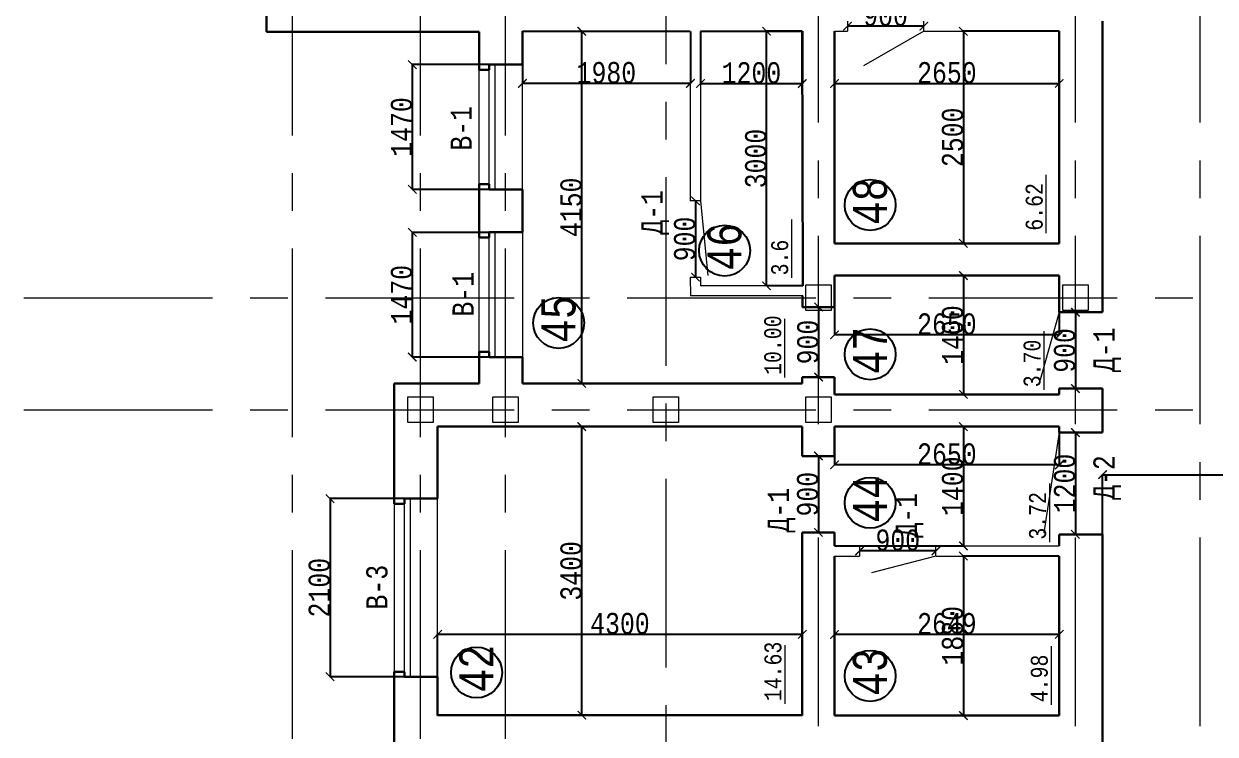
# Model space of a CAD drawing. Header units: millimetres. Extents: x -689206 to 4969298, y -1019800 to 703299.
# Drawn here: x -419859 to -405815, y -433799 to -425426 of the extents above; entities that cross this region are included whole.
import ezdxf

# ---------------------------------------------------------------- set-up
doc = ezdxf.new("R2010")
doc.units = ezdxf.units.MM
doc.linetypes.add('осеваяX2', pattern=[101.6, 63.5, -12.7, 12.7, -12.7])
for name, color, linetype, lineweight in [('несущие', 7, 'Continuous', 30), ('ОКНА', 250, 'Continuous', 20), ('ПЕРЕГОРОДКИ', 252, 'Continuous', 9), ('РАЗМЕРЫ', 7, 'Continuous', 9), ('стены', 7, 'Continuous', 20)]:
    doc.layers.add(name, color=color, linetype=linetype, lineweight=lineweight)
doc.layers.add('четотам', color=7, linetype='Continuous')
doc.styles.add('Аннотативный', font='isocteur.ttf', dxfattribs={"width": 0.7, "height": 250})
doc.dimstyles.new('Аннотативный', dxfattribs={"dimscale": 0, "dimtxt": 250, "dimasz": 100, "dimexe": 1.25, "dimexo": 0.625, "dimtad": 1, "dimdec": 0, "dimtxsty": 'Аннотативный', "dimblk": 'ARCHTICK', "dimcen": 2.5, "dimadec": 0, "dimazin": 0, "dimtfac": 1, "dimtdec": 0, "dimtmove": 0, "dimatfit": 3, "dimfxl": 1, "dimarcsym": 0})

# ---------------------------------------------------------------- blocks, each defined once
blk = doc.blocks.new('_ArchTick')
at = {"color": 0, "linetype": 'ByBlock', "const_width": 0.15}
blk.add_lwpolyline([(-0.5, -0.5), (0.5, 0.5)], dxfattribs=at)
blk = doc.blocks.new('*D3799')
at = {"layer": 'Defpoints', "color": 0, "lineweight": 30, "transparency": 16777216}
for p in [(-413282, -430174), (-413282, -430174), (-413282, -433574)]:
    blk.add_point(p, dxfattribs=at)
at = {"layer": 'стены', "color": 0, "lineweight": -2, "transparency": 16777216}
for p, q in [((-413282, -430174), (-413283, -430174)), ((-413282, -433574), (-413282, -430174)), ((-413281, -433574), (-413280, -433574))]:
    blk.add_line(p, q, dxfattribs=at)
at = {"layer": 'стены', "color": 0, "lineweight": -2, "transparency": 16777216, "xscale": 100, "yscale": 100, "zscale": 100}
for p, rotation in [((-413282, -430174), 90), ((-413282, -433574), 270)]:
    blk.add_blockref('_ArchTick', p, dxfattribs=dict(at, rotation=rotation))
at = {"layer": 'стены', "color": 0, "lineweight": 5, "transparency": 16777216, "insert": (-413407, -431874), "char_height": 250, "attachment_point": 5, "rotation": 90, "style": 'Аннотативный'}
blk.add_mtext('3400', dxfattribs=at)
blk = doc.blocks.new('*D3800')
at = {"layer": 'Defpoints', "color": 0, "lineweight": 30, "transparency": 16777216}
for p in [(-408302, -428394), (-408783, -429794), (-408302, -429794)]:
    blk.add_point(p, dxfattribs=at)
at = {"layer": 'стены', "color": 0, "lineweight": -2, "transparency": 16777216}
for p, q in [((-408303, -428394), (-408784, -428394)), ((-408783, -428394), (-408783, -429794)), ((-408303, -429794), (-408784, -429794))]:
    blk.add_line(p, q, dxfattribs=at)
at = {"layer": 'стены', "color": 0, "lineweight": -2, "transparency": 16777216, "xscale": 100, "yscale": 100, "zscale": 100}
for p, rotation in [((-408783, -428394), 90), ((-408783, -429794), 270)]:
    blk.add_blockref('_ArchTick', p, dxfattribs=dict(at, rotation=rotation))
at = {"layer": 'стены', "color": 0, "lineweight": 5, "transparency": 16777216, "insert": (-408909, -429094), "char_height": 250, "attachment_point": 5, "rotation": 90, "style": 'Аннотативный'}
blk.add_mtext('1400', dxfattribs=at)
blk = doc.blocks.new('*D3832')
at = {"layer": 'Defpoints', "color": 0, "lineweight": 30, "transparency": 16777216}
for p in [(-410151, -425454), (-410151, -425454), (-409251, -425454)]:
    blk.add_point(p, dxfattribs=at)
at = {"layer": 'стены', "color": 0, "lineweight": -2, "transparency": 16777216}
for p, q in [((-410151, -425453), (-410151, -425453)), ((-409251, -425454), (-410151, -425454)), ((-409251, -425453), (-409251, -425453))]:
    blk.add_line(p, q, dxfattribs=at)
at = {"layer": 'стены', "color": 0, "lineweight": -2, "transparency": 16777216, "xscale": 100, "yscale": 100, "zscale": 100, "rotation": 180}
blk.add_blockref('_ArchTick', (-410151, -425454), dxfattribs=at)
at = {"layer": 'стены', "color": 0, "lineweight": -2, "transparency": 16777216, "xscale": 100, "yscale": 100, "zscale": 100}
blk.add_blockref('_ArchTick', (-409251, -425454), dxfattribs=at)
at = {"layer": 'стены', "color": 0, "lineweight": 5, "transparency": 16777216, "insert": (-409701, -425328), "char_height": 250, "attachment_point": 5, "style": 'Аннотативный'}
blk.add_mtext('900', dxfattribs=at)
blk = doc.blocks.new('*D3834')
at = {"layer": 'Defpoints', "color": 0, "lineweight": 30, "transparency": 16777216}
for p in [(-410492, -430520), (-410492, -431420), (-410492, -431420)]:
    blk.add_point(p, dxfattribs=at)
at = {"layer": 'стены', "color": 0, "lineweight": -2, "transparency": 16777216}
for p, q in [((-410493, -430520), (-410494, -430520)), ((-410492, -430520), (-410492, -431420)), ((-410493, -431420), (-410494, -431420))]:
    blk.add_line(p, q, dxfattribs=at)
at = {"layer": 'стены', "color": 0, "lineweight": -2, "transparency": 16777216, "xscale": 100, "yscale": 100, "zscale": 100}
for p, rotation in [((-410492, -430520), 90), ((-410492, -431420), 270)]:
    blk.add_blockref('_ArchTick', p, dxfattribs=dict(at, rotation=rotation))
at = {"layer": 'стены', "color": 0, "lineweight": 5, "transparency": 16777216, "insert": (-410618, -430970), "char_height": 250, "attachment_point": 5, "rotation": 90, "style": 'Аннотативный'}
blk.add_mtext('900', dxfattribs=at)
blk = doc.blocks.new('*D3835')
at = {"layer": 'Defpoints', "color": 0, "lineweight": 30, "transparency": 16777216}
for p in [(-410007, -431639), (-410007, -431639), (-409107, -431639)]:
    blk.add_point(p, dxfattribs=at)
at = {"layer": 'стены', "color": 0, "lineweight": -2, "transparency": 16777216}
for p, q in [((-410007, -431638), (-410007, -431638)), ((-409107, -431639), (-410007, -431639)), ((-409107, -431638), (-409107, -431638))]:
    blk.add_line(p, q, dxfattribs=at)
at = {"layer": 'стены', "color": 0, "lineweight": -2, "transparency": 16777216, "xscale": 100, "yscale": 100, "zscale": 100, "rotation": 180}
blk.add_blockref('_ArchTick', (-410007, -431639), dxfattribs=at)
at = {"layer": 'стены', "color": 0, "lineweight": -2, "transparency": 16777216, "xscale": 100, "yscale": 100, "zscale": 100}
blk.add_blockref('_ArchTick', (-409107, -431639), dxfattribs=at)
at = {"layer": 'стены', "color": 0, "lineweight": 5, "transparency": 16777216, "insert": (-409557, -431513), "char_height": 250, "attachment_point": 5, "style": 'Аннотативный'}
blk.add_mtext('900', dxfattribs=at)
blk = doc.blocks.new('*D3887')
at = {"layer": 'Defpoints', "color": 0, "linetype": 'ByBlock', "lineweight": 30, "transparency": 16777216}
for p in [(-413982, -427884), (-415280, -429354), (-413982, -429354)]:
    blk.add_point(p, dxfattribs=at)
at = {"layer": 'ПЕРЕГОРОДКИ', "color": 0, "linetype": 'ByBlock', "lineweight": -2, "transparency": 16777216}
for p, q in [((-413983, -427884), (-415281, -427884)), ((-415280, -427884), (-415280, -429354)), ((-413983, -429354), (-415281, -429354))]:
    blk.add_line(p, q, dxfattribs=at)
at = {"layer": 'ПЕРЕГОРОДКИ', "color": 0, "linetype": 'ByBlock', "lineweight": -2, "transparency": 16777216, "xscale": 100, "yscale": 100, "zscale": 100}
for p, rotation in [((-415280, -427884), 90), ((-415280, -429354), 270)]:
    blk.add_blockref('_ArchTick', p, dxfattribs=dict(at, rotation=rotation))
at = {"layer": 'ПЕРЕГОРОДКИ', "color": 0, "linetype": 'ByBlock', "lineweight": 5, "transparency": 16777216, "insert": (-415406, -428619), "char_height": 250, "attachment_point": 5, "rotation": 90, "style": 'Аннотативный'}
blk.add_mtext('1470', dxfattribs=at)
blk = doc.blocks.new('*D3888')
at = {"layer": 'Defpoints', "color": 0, "linetype": 'ByBlock', "lineweight": 30, "transparency": 16777216}
for p in [(-413982, -425907), (-415280, -427377), (-413982, -427377)]:
    blk.add_point(p, dxfattribs=at)
at = {"layer": 'ПЕРЕГОРОДКИ', "color": 0, "linetype": 'ByBlock', "lineweight": -2, "transparency": 16777216}
for p, q in [((-413983, -425907), (-415281, -425907)), ((-415280, -425907), (-415280, -427377)), ((-413983, -427377), (-415281, -427377))]:
    blk.add_line(p, q, dxfattribs=at)
at = {"layer": 'ПЕРЕГОРОДКИ', "color": 0, "linetype": 'ByBlock', "lineweight": -2, "transparency": 16777216, "xscale": 100, "yscale": 100, "zscale": 100}
for p, rotation in [((-415280, -425907), 90), ((-415280, -427377), 270)]:
    blk.add_blockref('_ArchTick', p, dxfattribs=dict(at, rotation=rotation))
at = {"layer": 'ПЕРЕГОРОДКИ', "color": 0, "linetype": 'ByBlock', "lineweight": 5, "transparency": 16777216, "insert": (-415406, -426642), "char_height": 250, "attachment_point": 5, "rotation": 90, "style": 'Аннотативный'}
blk.add_mtext('1470', dxfattribs=at)
blk = doc.blocks.new('*D3897')
at = {"layer": 'Defpoints', "color": 0, "linetype": 'ByBlock', "lineweight": 30, "transparency": 16777216}
for p in [(-414982, -431022), (-416250, -433122), (-414982, -433122)]:
    blk.add_point(p, dxfattribs=at)
at = {"layer": 'РАЗМЕРЫ', "color": 0, "linetype": 'ByBlock', "lineweight": -2, "transparency": 16777216}
for p, q in [((-414983, -431022), (-416251, -431022)), ((-416250, -431022), (-416250, -433122)), ((-414983, -433122), (-416251, -433122))]:
    blk.add_line(p, q, dxfattribs=at)
at = {"layer": 'РАЗМЕРЫ', "color": 0, "linetype": 'ByBlock', "lineweight": -2, "transparency": 16777216, "xscale": 100, "yscale": 100, "zscale": 100}
for p, rotation in [((-416250, -431022), 90), ((-416250, -433122), 270)]:
    blk.add_blockref('_ArchTick', p, dxfattribs=dict(at, rotation=rotation))
at = {"layer": 'РАЗМЕРЫ', "color": 0, "linetype": 'ByBlock', "lineweight": 5, "transparency": 16777216, "insert": (-416375, -432072), "char_height": 250, "attachment_point": 5, "rotation": 90, "style": 'Аннотативный'}
blk.add_mtext('2100', dxfattribs=at)
blk = doc.blocks.new('*D3929')
at = {"layer": 'Defpoints', "color": 0, "linetype": 'ByBlock', "lineweight": 30, "transparency": 16777216}
for p in [(-410302, -432623), (-410302, -433579), (-407653, -433579)]:
    blk.add_point(p, dxfattribs=at)
at = {"layer": 'РАЗМЕРЫ', "color": 0, "linetype": 'ByBlock', "lineweight": -2, "transparency": 16777216}
for p, q in [((-410302, -433578), (-410302, -432622)), ((-407653, -432623), (-410302, -432623)), ((-407653, -433578), (-407653, -432622))]:
    blk.add_line(p, q, dxfattribs=at)
at = {"layer": 'РАЗМЕРЫ', "color": 0, "linetype": 'ByBlock', "lineweight": -2, "transparency": 16777216, "xscale": 100, "yscale": 100, "zscale": 100, "rotation": 180}
blk.add_blockref('_ArchTick', (-410302, -432623), dxfattribs=at)
at = {"layer": 'РАЗМЕРЫ', "color": 0, "linetype": 'ByBlock', "lineweight": -2, "transparency": 16777216, "xscale": 100, "yscale": 100, "zscale": 100}
blk.add_blockref('_ArchTick', (-407653, -432623), dxfattribs=at)
at = {"layer": 'РАЗМЕРЫ', "color": 0, "linetype": 'ByBlock', "lineweight": 5, "transparency": 16777216, "insert": (-408978, -432498), "char_height": 250, "attachment_point": 5, "style": 'Аннотативный'}
blk.add_mtext('2649', dxfattribs=at)
blk = doc.blocks.new('*D3930')
at = {"layer": 'Defpoints', "color": 0, "linetype": 'ByBlock', "lineweight": 30, "transparency": 16777216}
for p in [(-414982, -432622), (-414982, -433579), (-410682, -433579)]:
    blk.add_point(p, dxfattribs=at)
at = {"layer": 'РАЗМЕРЫ', "color": 0, "linetype": 'ByBlock', "lineweight": -2, "transparency": 16777216}
for p, q in [((-414982, -433578), (-414982, -432621)), ((-410682, -432622), (-414982, -432622)), ((-410682, -433578), (-410682, -432621))]:
    blk.add_line(p, q, dxfattribs=at)
at = {"layer": 'РАЗМЕРЫ', "color": 0, "linetype": 'ByBlock', "lineweight": -2, "transparency": 16777216, "xscale": 100, "yscale": 100, "zscale": 100, "rotation": 180}
blk.add_blockref('_ArchTick', (-414982, -432622), dxfattribs=at)
at = {"layer": 'РАЗМЕРЫ', "color": 0, "linetype": 'ByBlock', "lineweight": -2, "transparency": 16777216, "xscale": 100, "yscale": 100, "zscale": 100}
blk.add_blockref('_ArchTick', (-410682, -432622), dxfattribs=at)
at = {"layer": 'РАЗМЕРЫ', "color": 0, "linetype": 'ByBlock', "lineweight": 5, "transparency": 16777216, "insert": (-412832, -432496), "char_height": 250, "attachment_point": 5, "style": 'Аннотативный'}
blk.add_mtext('4300', dxfattribs=at)
blk = doc.blocks.new('*D3931')
at = {"layer": 'Defpoints', "color": 0, "linetype": 'ByBlock', "lineweight": 30, "transparency": 16777216}
for p in [(-410302, -430174), (-410302, -431579), (-408784, -431579)]:
    blk.add_point(p, dxfattribs=at)
at = {"layer": 'РАЗМЕРЫ', "color": 0, "linetype": 'ByBlock', "lineweight": -2, "transparency": 16777216}
for p, q in [((-410302, -430174), (-408783, -430174)), ((-408784, -430174), (-408784, -431579)), ((-410302, -431579), (-408783, -431579))]:
    blk.add_line(p, q, dxfattribs=at)
at = {"layer": 'РАЗМЕРЫ', "color": 0, "linetype": 'ByBlock', "lineweight": -2, "transparency": 16777216, "xscale": 100, "yscale": 100, "zscale": 100}
for p, rotation in [((-408784, -430174), 90), ((-408784, -431579), 270)]:
    blk.add_blockref('_ArchTick', p, dxfattribs=dict(at, rotation=rotation))
at = {"layer": 'РАЗМЕРЫ', "color": 0, "linetype": 'ByBlock', "lineweight": 5, "transparency": 16777216, "insert": (-408910, -430876), "char_height": 250, "attachment_point": 5, "rotation": 90, "style": 'Аннотативный'}
blk.add_mtext('1400', dxfattribs=at)
blk = doc.blocks.new('*D3908')
at = {"layer": 'Defpoints', "color": 0, "linetype": 'ByBlock', "lineweight": 30, "transparency": 16777216}
for p in [(-410302, -430174), (-407653, -430174), (-410302, -430624)]:
    blk.add_point(p, dxfattribs=at)
at = {"layer": 'РАЗМЕРЫ', "color": 0, "linetype": 'ByBlock', "lineweight": -2, "transparency": 16777216}
for p, q in [((-410302, -430174), (-410302, -430625)), ((-407653, -430174), (-407653, -430625)), ((-407653, -430624), (-410302, -430624))]:
    blk.add_line(p, q, dxfattribs=at)
at = {"layer": 'РАЗМЕРЫ', "color": 0, "linetype": 'ByBlock', "lineweight": -2, "transparency": 16777216, "xscale": 100, "yscale": 100, "zscale": 100, "rotation": 180}
blk.add_blockref('_ArchTick', (-410302, -430624), dxfattribs=at)
at = {"layer": 'РАЗМЕРЫ', "color": 0, "linetype": 'ByBlock', "lineweight": -2, "transparency": 16777216, "xscale": 100, "yscale": 100, "zscale": 100}
blk.add_blockref('_ArchTick', (-407653, -430624), dxfattribs=at)
at = {"layer": 'РАЗМЕРЫ', "color": 0, "linetype": 'ByBlock', "lineweight": 5, "transparency": 16777216, "insert": (-408978, -430498), "char_height": 250, "attachment_point": 5, "style": 'Аннотативный'}
blk.add_mtext('2650', dxfattribs=at)
blk = doc.blocks.new('*D3909')
at = {"layer": 'Defpoints', "color": 0, "linetype": 'ByBlock', "lineweight": 30, "transparency": 16777216}
for p in [(-407398, -430244), (-407463, -431444), (-407463, -431444)]:
    blk.add_point(p, dxfattribs=at)
at = {"layer": 'РАЗМЕРЫ', "color": 0, "linetype": 'ByBlock', "lineweight": -2, "transparency": 16777216}
for p, q in [((-407399, -430244), (-407464, -430244)), ((-407463, -430244), (-407463, -431444)), ((-407464, -431444), (-407464, -431444))]:
    blk.add_line(p, q, dxfattribs=at)
at = {"layer": 'РАЗМЕРЫ', "color": 0, "linetype": 'ByBlock', "lineweight": -2, "transparency": 16777216, "xscale": 100, "yscale": 100, "zscale": 100}
for p, rotation in [((-407463, -430244), 90), ((-407463, -431444), 270)]:
    blk.add_blockref('_ArchTick', p, dxfattribs=dict(at, rotation=rotation))
at = {"layer": 'РАЗМЕРЫ', "color": 0, "linetype": 'ByBlock', "lineweight": 5, "transparency": 16777216, "insert": (-407589, -430844), "char_height": 250, "attachment_point": 5, "rotation": 90, "style": 'Аннотативный'}
blk.add_mtext('1200', dxfattribs=at)
blk = doc.blocks.new('*D3910')
at = {"layer": 'Defpoints', "color": 0, "linetype": 'ByBlock', "lineweight": 30, "transparency": 16777216}
for p in [(-410302, -428394), (-407653, -428394), (-410302, -429092)]:
    blk.add_point(p, dxfattribs=at)
at = {"layer": 'РАЗМЕРЫ', "color": 0, "linetype": 'ByBlock', "lineweight": -2, "transparency": 16777216}
for p, q in [((-410302, -428394), (-410302, -429093)), ((-407653, -428394), (-407653, -429093)), ((-407653, -429092), (-410302, -429092))]:
    blk.add_line(p, q, dxfattribs=at)
at = {"layer": 'РАЗМЕРЫ', "color": 0, "linetype": 'ByBlock', "lineweight": -2, "transparency": 16777216, "xscale": 100, "yscale": 100, "zscale": 100, "rotation": 180}
blk.add_blockref('_ArchTick', (-410302, -429092), dxfattribs=at)
at = {"layer": 'РАЗМЕРЫ', "color": 0, "linetype": 'ByBlock', "lineweight": -2, "transparency": 16777216, "xscale": 100, "yscale": 100, "zscale": 100}
blk.add_blockref('_ArchTick', (-407653, -429092), dxfattribs=at)
at = {"layer": 'РАЗМЕРЫ', "color": 0, "linetype": 'ByBlock', "lineweight": 5, "transparency": 16777216, "insert": (-408978, -428966), "char_height": 250, "attachment_point": 5, "style": 'Аннотативный'}
blk.add_mtext('2650', dxfattribs=at)
blk = doc.blocks.new('*D3911')
at = {"layer": 'Defpoints', "color": 0, "linetype": 'ByBlock', "lineweight": 30, "transparency": 16777216}
for p in [(-407463, -428826), (-407463, -429726), (-407398, -429726)]:
    blk.add_point(p, dxfattribs=at)
at = {"layer": 'РАЗМЕРЫ', "color": 0, "linetype": 'ByBlock', "lineweight": -2, "transparency": 16777216}
for p, q in [((-407464, -428826), (-407464, -428826)), ((-407463, -428826), (-407463, -429726)), ((-407399, -429726), (-407464, -429726))]:
    blk.add_line(p, q, dxfattribs=at)
at = {"layer": 'РАЗМЕРЫ', "color": 0, "linetype": 'ByBlock', "lineweight": -2, "transparency": 16777216, "xscale": 100, "yscale": 100, "zscale": 100}
for p, rotation in [((-407463, -428826), 90), ((-407463, -429726), 270)]:
    blk.add_blockref('_ArchTick', p, dxfattribs=dict(at, rotation=rotation))
at = {"layer": 'РАЗМЕРЫ', "color": 0, "linetype": 'ByBlock', "lineweight": 5, "transparency": 16777216, "insert": (-407589, -429276), "char_height": 250, "attachment_point": 5, "rotation": 90, "style": 'Аннотативный'}
blk.add_mtext('900', dxfattribs=at)
blk = doc.blocks.new('*D3912')
at = {"layer": 'Defpoints', "color": 0, "linetype": 'ByBlock', "lineweight": 30, "transparency": 16777216}
for p in [(-410490, -428764), (-410492, -429590), (-410490, -429590)]:
    blk.add_point(p, dxfattribs=at)
at = {"layer": 'РАЗМЕРЫ', "color": 0, "linetype": 'ByBlock', "lineweight": -2, "transparency": 16777216}
for p, q in [((-410491, -428764), (-410492, -428764)), ((-410490, -428764), (-410490, -429590)), ((-410492, -429590), (-410489, -429590))]:
    blk.add_line(p, q, dxfattribs=at)
at = {"layer": 'РАЗМЕРЫ', "color": 0, "linetype": 'ByBlock', "lineweight": -2, "transparency": 16777216, "xscale": 100, "yscale": 100, "zscale": 100}
for p, rotation in [((-410490, -428764), 90), ((-410490, -429590), 270)]:
    blk.add_blockref('_ArchTick', p, dxfattribs=dict(at, rotation=rotation))
at = {"layer": 'РАЗМЕРЫ', "color": 0, "linetype": 'ByBlock', "lineweight": 5, "transparency": 16777216, "insert": (-410616, -429177), "char_height": 250, "attachment_point": 5, "rotation": 90, "style": 'Аннотативный'}
blk.add_mtext('900', dxfattribs=at)
blk = doc.blocks.new('*D3913')
at = {"layer": 'Defpoints', "color": 0, "linetype": 'ByBlock', "lineweight": 30, "transparency": 16777216}
for p in [(-413982, -425516), (-412002, -425516), (-413982, -426129)]:
    blk.add_point(p, dxfattribs=at)
at = {"layer": 'РАЗМЕРЫ', "color": 0, "linetype": 'ByBlock', "lineweight": -2, "transparency": 16777216}
for p, q in [((-413982, -425516), (-413982, -426130)), ((-412002, -425516), (-412002, -426130)), ((-412002, -426129), (-413982, -426129))]:
    blk.add_line(p, q, dxfattribs=at)
at = {"layer": 'РАЗМЕРЫ', "color": 0, "linetype": 'ByBlock', "lineweight": -2, "transparency": 16777216, "xscale": 100, "yscale": 100, "zscale": 100, "rotation": 180}
blk.add_blockref('_ArchTick', (-413982, -426129), dxfattribs=at)
at = {"layer": 'РАЗМЕРЫ', "color": 0, "linetype": 'ByBlock', "lineweight": -2, "transparency": 16777216, "xscale": 100, "yscale": 100, "zscale": 100}
blk.add_blockref('_ArchTick', (-412002, -426129), dxfattribs=at)
at = {"layer": 'РАЗМЕРЫ', "color": 0, "linetype": 'ByBlock', "lineweight": 5, "transparency": 16777216, "insert": (-412992, -426003), "char_height": 250, "attachment_point": 5, "style": 'Аннотативный'}
blk.add_mtext('1980', dxfattribs=at)
blk = doc.blocks.new('*D3914')
at = {"layer": 'Defpoints', "color": 0, "linetype": 'ByBlock', "lineweight": 30, "transparency": 16777216}
for p in [(-413982, -425514), (-413282, -425514), (-413982, -429664)]:
    blk.add_point(p, dxfattribs=at)
at = {"layer": 'РАЗМЕРЫ', "color": 0, "linetype": 'ByBlock', "lineweight": -2, "transparency": 16777216}
for p, q in [((-413982, -425514), (-413280, -425514)), ((-413282, -429664), (-413282, -425514)), ((-413982, -429664), (-413280, -429664))]:
    blk.add_line(p, q, dxfattribs=at)
at = {"layer": 'РАЗМЕРЫ', "color": 0, "linetype": 'ByBlock', "lineweight": -2, "transparency": 16777216, "xscale": 100, "yscale": 100, "zscale": 100}
for p, rotation in [((-413282, -425514), 90), ((-413282, -429664), 270)]:
    blk.add_blockref('_ArchTick', p, dxfattribs=dict(at, rotation=rotation))
at = {"layer": 'РАЗМЕРЫ', "color": 0, "linetype": 'ByBlock', "lineweight": 5, "transparency": 16777216, "insert": (-413407, -427589), "char_height": 250, "attachment_point": 5, "rotation": 90, "style": 'Аннотативный'}
blk.add_mtext('4150', dxfattribs=at)
blk = doc.blocks.new('*D3915')
at = {"layer": 'Defpoints', "color": 0, "linetype": 'ByBlock', "lineweight": 30, "transparency": 16777216}
for p in [(-411942, -427512), (-411942, -428412), (-411942, -428412)]:
    blk.add_point(p, dxfattribs=at)
at = {"layer": 'РАЗМЕРЫ', "color": 0, "linetype": 'ByBlock', "lineweight": -2, "transparency": 16777216}
for p, q in [((-411943, -427512), (-411944, -427512)), ((-411942, -427512), (-411942, -428412)), ((-411943, -428412), (-411944, -428412))]:
    blk.add_line(p, q, dxfattribs=at)
at = {"layer": 'РАЗМЕРЫ', "color": 0, "linetype": 'ByBlock', "lineweight": -2, "transparency": 16777216, "xscale": 100, "yscale": 100, "zscale": 100}
for p, rotation in [((-411942, -427512), 90), ((-411942, -428412), 270)]:
    blk.add_blockref('_ArchTick', p, dxfattribs=dict(at, rotation=rotation))
at = {"layer": 'РАЗМЕРЫ', "color": 0, "linetype": 'ByBlock', "lineweight": 20, "transparency": 16777216, "insert": (-412068, -427962), "char_height": 250, "attachment_point": 5, "rotation": 90, "style": 'Аннотативный'}
blk.add_mtext('900', dxfattribs=at)
blk = doc.blocks.new('*D3916')
at = {"layer": 'Defpoints', "color": 0, "linetype": 'ByBlock', "lineweight": 30, "transparency": 16777216}
for p in [(-411882, -425516), (-410682, -425514), (-410682, -426130)]:
    blk.add_point(p, dxfattribs=at)
at = {"layer": 'РАЗМЕРЫ', "color": 0, "linetype": 'ByBlock', "lineweight": -2, "transparency": 16777216}
for p, q in [((-411882, -425516), (-411882, -426131)), ((-410682, -425514), (-410682, -426131)), ((-411882, -426130), (-410682, -426130))]:
    blk.add_line(p, q, dxfattribs=at)
at = {"layer": 'РАЗМЕРЫ', "color": 0, "linetype": 'ByBlock', "lineweight": -2, "transparency": 16777216, "xscale": 100, "yscale": 100, "zscale": 100, "rotation": 180}
blk.add_blockref('_ArchTick', (-411882, -426130), dxfattribs=at)
at = {"layer": 'РАЗМЕРЫ', "color": 0, "linetype": 'ByBlock', "lineweight": -2, "transparency": 16777216, "xscale": 100, "yscale": 100, "zscale": 100}
blk.add_blockref('_ArchTick', (-410682, -426130), dxfattribs=at)
at = {"layer": 'РАЗМЕРЫ', "color": 0, "linetype": 'ByBlock', "lineweight": 5, "transparency": 16777216, "insert": (-411282, -426005), "char_height": 250, "attachment_point": 5, "style": 'Аннотативный'}
blk.add_mtext('1200', dxfattribs=at)
blk = doc.blocks.new('*D3917')
at = {"layer": 'Defpoints', "color": 0, "linetype": 'ByBlock', "lineweight": 30, "transparency": 16777216}
for p in [(-411104, -425514), (-410682, -425514), (-410678, -428514)]:
    blk.add_point(p, dxfattribs=at)
at = {"layer": 'РАЗМЕРЫ', "color": 0, "linetype": 'ByBlock', "lineweight": -2, "transparency": 16777216}
for p, q in [((-410683, -425514), (-411105, -425514)), ((-411104, -428514), (-411104, -425514)), ((-410678, -428514), (-411105, -428514))]:
    blk.add_line(p, q, dxfattribs=at)
at = {"layer": 'РАЗМЕРЫ', "color": 0, "linetype": 'ByBlock', "lineweight": -2, "transparency": 16777216, "xscale": 100, "yscale": 100, "zscale": 100}
for p, rotation in [((-411104, -425514), 90), ((-411104, -428514), 270)]:
    blk.add_blockref('_ArchTick', p, dxfattribs=dict(at, rotation=rotation))
at = {"layer": 'РАЗМЕРЫ', "color": 0, "linetype": 'ByBlock', "lineweight": 5, "transparency": 16777216, "insert": (-411230, -427014), "char_height": 250, "attachment_point": 5, "rotation": 90, "style": 'Аннотативный'}
blk.add_mtext('3000', dxfattribs=at)
blk = doc.blocks.new('*D3918')
at = {"layer": 'Defpoints', "color": 0, "linetype": 'ByBlock', "lineweight": 30, "transparency": 16777216}
for p in [(-410302, -425514), (-407653, -425514), (-407653, -426129)]:
    blk.add_point(p, dxfattribs=at)
at = {"layer": 'РАЗМЕРЫ', "color": 0, "linetype": 'ByBlock', "lineweight": -2, "transparency": 16777216}
for p, q in [((-410302, -425514), (-410302, -426130)), ((-407653, -425514), (-407653, -426130)), ((-410302, -426129), (-407653, -426129))]:
    blk.add_line(p, q, dxfattribs=at)
at = {"layer": 'РАЗМЕРЫ', "color": 0, "linetype": 'ByBlock', "lineweight": -2, "transparency": 16777216, "xscale": 100, "yscale": 100, "zscale": 100, "rotation": 180}
blk.add_blockref('_ArchTick', (-410302, -426129), dxfattribs=at)
at = {"layer": 'РАЗМЕРЫ', "color": 0, "linetype": 'ByBlock', "lineweight": -2, "transparency": 16777216, "xscale": 100, "yscale": 100, "zscale": 100}
blk.add_blockref('_ArchTick', (-407653, -426129), dxfattribs=at)
at = {"layer": 'РАЗМЕРЫ', "color": 0, "linetype": 'ByBlock', "lineweight": 5, "transparency": 16777216, "insert": (-408978, -426004), "char_height": 250, "attachment_point": 5, "style": 'Аннотативный'}
blk.add_mtext('2650', dxfattribs=at)
blk = doc.blocks.new('*D3919')
at = {"layer": 'Defpoints', "color": 0, "linetype": 'ByBlock', "lineweight": 30, "transparency": 16777216}
for p in [(-407653, -425514), (-408784, -428014), (-407653, -428014)]:
    blk.add_point(p, dxfattribs=at)
at = {"layer": 'РАЗМЕРЫ', "color": 0, "linetype": 'ByBlock', "lineweight": -2, "transparency": 16777216}
for p, q in [((-407654, -425514), (-408786, -425514)), ((-408784, -425514), (-408784, -428014)), ((-407654, -428014), (-408786, -428014))]:
    blk.add_line(p, q, dxfattribs=at)
at = {"layer": 'РАЗМЕРЫ', "color": 0, "linetype": 'ByBlock', "lineweight": -2, "transparency": 16777216, "xscale": 100, "yscale": 100, "zscale": 100}
for p, rotation in [((-408784, -425514), 90), ((-408784, -428014), 270)]:
    blk.add_blockref('_ArchTick', p, dxfattribs=dict(at, rotation=rotation))
at = {"layer": 'РАЗМЕРЫ', "color": 0, "linetype": 'ByBlock', "lineweight": 5, "transparency": 16777216, "insert": (-408910, -426764), "char_height": 250, "attachment_point": 5, "rotation": 90, "style": 'Аннотативный'}
blk.add_mtext('2500', dxfattribs=at)
blk = doc.blocks.new('*D3962')
at = {"layer": 'Defpoints', "color": 0, "linetype": 'ByBlock', "lineweight": 30, "transparency": 16777216}
for p in [(-407653, -431699), (-408784, -433579), (-407653, -433579)]:
    blk.add_point(p, dxfattribs=at)
at = {"layer": 'РАЗМЕРЫ', "color": 0, "linetype": 'ByBlock', "lineweight": -2, "transparency": 16777216}
for p, q in [((-407654, -431699), (-408786, -431699)), ((-408784, -431699), (-408784, -433579)), ((-407654, -433579), (-408786, -433579))]:
    blk.add_line(p, q, dxfattribs=at)
at = {"layer": 'РАЗМЕРЫ', "color": 0, "linetype": 'ByBlock', "lineweight": -2, "transparency": 16777216, "xscale": 100, "yscale": 100, "zscale": 100}
for p, rotation in [((-408784, -431699), 90), ((-408784, -433579), 270)]:
    blk.add_blockref('_ArchTick', p, dxfattribs=dict(at, rotation=rotation))
at = {"layer": 'РАЗМЕРЫ', "color": 0, "linetype": 'ByBlock', "lineweight": 5, "transparency": 16777216, "insert": (-408910, -432639), "char_height": 250, "attachment_point": 5, "rotation": 90, "style": 'Аннотативный'}
blk.add_mtext('1880', dxfattribs=at)
blk = doc.blocks.new('*D3997')
at = {"layer": 'Defpoints', "color": 0, "linetype": 'ByBlock', "lineweight": 30, "transparency": 16777216}
for p in [(-400014, -430740), (-407143, -431444), (-400014, -431444)]:
    blk.add_point(p, dxfattribs=at)
at = {"layer": 'РАЗМЕРЫ', "color": 0, "linetype": 'ByBlock', "lineweight": -2, "transparency": 16777216}
for p, q in [((-407143, -431443), (-407143, -430739)), ((-407143, -430740), (-400014, -430740)), ((-400014, -431443), (-400014, -430739))]:
    blk.add_line(p, q, dxfattribs=at)
at = {"layer": 'РАЗМЕРЫ', "color": 0, "linetype": 'ByBlock', "lineweight": -2, "transparency": 16777216, "xscale": 100, "yscale": 100, "zscale": 100, "rotation": 180}
blk.add_blockref('_ArchTick', (-407143, -430740), dxfattribs=at)
at = {"layer": 'РАЗМЕРЫ', "color": 0, "linetype": 'ByBlock', "lineweight": -2, "transparency": 16777216, "xscale": 100, "yscale": 100, "zscale": 100}
blk.add_blockref('_ArchTick', (-400014, -430740), dxfattribs=at)
at = {"layer": 'РАЗМЕРЫ', "color": 0, "linetype": 'ByBlock', "lineweight": 20, "transparency": 16777216, "insert": (-403578, -430614), "char_height": 250, "attachment_point": 5, "style": 'Аннотативный'}
blk.add_mtext('7690', dxfattribs=at)

msp = doc.modelspace()

# ---------------------------------------------------------------- linework, layer by layer
at = {"layer": 'несущие', "color": 0}
for p, q in [((-407653, -428013.9), (-407653, -425513.9)), ((-407143, -425393.9), (-407143, -425594.4)), ((-408302.4, -428013.9), (-407653, -428013.9)), ((-408302.4, -428393.9), (-407653, -428393.9)), ((-407653, -428825.9), (-407653, -428393.9)), ((-407653, -428825.9), (-407143, -428825.9)), ((-407653, -429793.9), (-407653, -429725.9)), ((-407653, -429725.9), (-407143, -429725.9)), ((-408302.4, -429793.9), (-407653, -429793.9)), ((-408302.4, -430173.9), (-407653, -430173.9)), ((-407653, -430244.1), (-407653, -430173.9)), ((-407653, -430244.1), (-407143, -430244.1)), ((-407653, -431578.9), (-407653, -431444.1)), ((-407653, -431444.1), (-407143, -431444.1)), ((-407653, -433578.9), (-407653, -431698.9))]:
    msp.add_line(p, q, dxfattribs=at)
at = {"layer": 'несущие'}
msp.add_line((-407143, -425594.4), (-407143, -428808.5), dxfattribs=at)
at = {"layer": 'ОКНА', "lineweight": 5}
for p, q in [((-415372.4, -433062), (-415372.4, -431082)), ((-415302.4, -433122), (-415302.4, -431022))]:
    msp.add_line(p, q, dxfattribs=at)
at = {"layer": 'РАЗМЕРЫ', "linetype": 'осеваяX2', "lineweight": 5, "ltscale": 35}
for p, q in [((-416691.8, -465856.6), (-416690.7, -398653.9)), ((-412292.4, -398786.6), (-412292.4, -465856.6)), ((-419859.4, -429973.9), (-370018.1, -429973.9))]:
    msp.add_line(p, q, dxfattribs=at)
at = {"layer": 'РАЗМЕРЫ', "linetype": 'ByBlock', "lineweight": 30}
for p, q in [((-413982.4, -425513.9), (-412002.4, -425515.8)), ((-410682.4, -425513.9), (-411882.4, -425515.8)), ((-410302.4, -428763.9), (-410302.4, -428519.9)), ((-410678.7, -428633.9), (-410679.8, -428763.9)), ((-410679.8, -428763.9), (-410302.4, -428763.9)), ((-410682.4, -429663.9), (-410682.4, -429589.9)), ((-410682.4, -429589.9), (-410302.4, -429589.9))]:
    msp.add_line(p, q, dxfattribs=at)
at = {"layer": 'РАЗМЕРЫ', "linetype": 'ByBlock', "lineweight": 20}
for p, q in [((-412002.4, -425515.8), (-412002.4, -427511.9)), ((-411882.4, -425515.8), (-411882.4, -427511.9)), ((-411882.4, -427511.9), (-412002.4, -427511.9)), ((-411882.4, -427511.9), (-411796.6, -428392.9)), ((-412002.4, -428411.9), (-412002.2, -428633.9)), ((-412002.4, -428411.9), (-411882.4, -428411.9)), ((-411882.4, -428411.9), (-411882.4, -428515.8)), ((-410677.6, -428513.9), (-411882.4, -428513.9)), ((-410677.6, -428633.9), (-412002.2, -428633.9))]:
    msp.add_line(p, q, dxfattribs=at)
at = {"layer": 'РАЗМЕРЫ', "lineweight": 5}
for p, q in [((-413982.4, -427376.9), (-413982.4, -425906.9)), ((-414492.4, -427316.9), (-414492.4, -425966.9)), ((-413982.4, -427883.6), (-413982.4, -429353.6)), ((-414492.4, -429293.6), (-414492.4, -427943.6)), ((-415492.4, -431082), (-415492.4, -433062)), ((-414982.4, -433122), (-414982.4, -431022))]:
    msp.add_line(p, q, dxfattribs=at)
at = {"layer": 'РАЗМЕРЫ'}
for p, q in [((-407806.1, -427893.6), (-407806.1, -427204.3)), ((-410806.3, -428420.6), (-410806.3, -427731.3)), ((-410888.2, -429593.6), (-410888.2, -428904.3)), ((-407830.8, -429738.9), (-407830.8, -429049.6)), ((-407766.4, -431535.1), (-407766.4, -430845.9)), ((-410885.9, -433439.3), (-410885.9, -432750)), ((-407746.2, -433451.3), (-407746.2, -432762))]:
    msp.add_line(p, q, dxfattribs=at)
at = {"layer": 'РАЗМЕРЫ', "linetype": 'ByBlock', "lineweight": 9}
for p, q in [((-407653, -428825.9), (-407879.6, -429621.4)), ((-407653, -430244.1), (-407835, -431426.2))]:
    msp.add_line(p, q, dxfattribs=at)
at = {"layer": 'РАЗМЕРЫ', "lineweight": 30}
for p, q in [((-415372.4, -431082), (-415492.4, -431082)), ((-415372.4, -431022), (-415372.4, -431082)), ((-415372.4, -433062), (-415492.4, -433062)), ((-415492.4, -433062), (-415372.4, -433062)), ((-415372.4, -433122), (-415372.4, -433062))]:
    msp.add_line(p, q, dxfattribs=at)
at = {"layer": 'стены', "linetype": 'осеваяX2', "lineweight": 5, "ltscale": 35}
for p, q in [((-415182.4, -465856.6), (-415182.4, -398653.9)), ((-414182.4, -465856.6), (-414182.4, -398653.9)), ((-410490.4, -465706.6), (-410490.4, -398653.9)), ((-407463, -465706.6), (-407463, -398653.9)), ((-405990.4, -465706.6), (-405990.4, -398653.9)), ((-419859.4, -428653.9), (-370018.1, -428653.9))]:
    msp.add_line(p, q, dxfattribs=at)
at = {"layer": 'стены', "lineweight": 30}
for p, q in [((-417000.4, -424629.9), (-417000.4, -425521.9)), ((-417000.4, -425521.9), (-414492.4, -425521.9)), ((-414492.4, -425521.9), (-414492.4, -425966.9)), ((-413982.4, -425513.9), (-413982.4, -425906.9)), ((-410677.6, -428513.9), (-410682.4, -425513.9)), ((-410302.4, -425513.9), (-410302.4, -428013.9)), ((-407143, -428825.9), (-407143, -425393.9)), ((-414372.4, -425966.9), (-414372.4, -425906.9)), ((-414372.4, -425906.9), (-413982.4, -425906.9)), ((-414372.4, -425966.9), (-414492.4, -425966.9)), ((-414492.4, -427316.9), (-414492.4, -427943.6)), ((-414372.4, -427316.9), (-414492.4, -427316.9)), ((-414372.4, -427376.9), (-414372.4, -427316.9)), ((-413982.4, -427376.9), (-413982.4, -427883.6)), ((-414372.4, -427943.6), (-414372.4, -427883.6)), ((-414372.4, -427943.6), (-414492.4, -427943.6)), ((-410302.4, -428013.9), (-408682.4, -428013.9)), ((-408682.4, -428013.9), (-408302.4, -428013.9)), ((-410302.4, -428393.9), (-408302.4, -428393.9)), ((-410302.4, -428519.9), (-410302.4, -428393.9)), ((-410302.4, -428393.9), (-408302.4, -428393.9)), ((-414492.4, -429293.6), (-414492.4, -429663.9)), ((-414372.4, -429293.6), (-414492.4, -429293.6)), ((-414372.4, -429353.6), (-414372.4, -429293.6)), ((-414372.4, -429353.6), (-413982.4, -429353.6)), ((-413982.4, -429353.6), (-413982.4, -429663.9)), ((-410682.4, -429663.9), (-410682.4, -429589.9)), ((-410302.4, -429793.9), (-410302.4, -429589.9)), ((-415492.4, -430023.9), (-415492.4, -429663.9)), ((-414492.4, -429663.9), (-415492.4, -429663.9)), ((-410682.4, -429663.9), (-413982.4, -429663.9)), ((-407143, -430244.1), (-407143, -429725.9)), ((-410302.4, -429793.9), (-408302.4, -429793.9)), ((-415492.4, -431082), (-415492.4, -430023.9)), ((-414982.4, -431022), (-414982.4, -430173.9)), ((-410682.4, -430173.9), (-414982.4, -430173.9)), ((-410682.4, -430520.3), (-410682.4, -430173.9)), ((-408302.4, -430173.9), (-410302.4, -430173.9)), ((-410302.4, -430520.3), (-410302.4, -430173.9)), ((-410302.4, -430520.3), (-410682.4, -430520.3)), ((-415372.4, -431022), (-414982.4, -431022)), ((-410682.4, -433578.9), (-410682.4, -431420.3)), ((-410682.4, -431420.3), (-410302.4, -431420.3)), ((-410302.4, -431578.9), (-410302.4, -431420.3)), ((-407143, -435655.4), (-407143, -431444.1)), ((-410302.4, -433578.9), (-410302.4, -431698.9)), ((-415492.4, -434597.4), (-415492.4, -433062)), ((-414982.4, -433122), (-415372.4, -433122)), ((-414982.4, -433573.9), (-414982.4, -433122)), ((-414982.4, -433573.9), (-410682.4, -433573.9)), ((-410302.4, -433578.9), (-407653, -433578.9))]:
    msp.add_line(p, q, dxfattribs=at)
at = {"layer": 'стены'}
for p, q in [((-410302.4, -425513.9), (-410151.4, -425513.9)), ((-410151.4, -425393.9), (-410151.4, -425513.9)), ((-409251.4, -425513.9), (-409251.4, -425393.9)), ((-409251.4, -425513.9), (-407653, -425513.9)), ((-408302.4, -428013.9), (-410302.4, -428013.9)), ((-408302.4, -428013.9), (-410302.4, -428013.9)), ((-410302.4, -428519.9), (-410302.4, -428393.9)), ((-408728, -428393.9), (-410302.4, -428393.9)), ((-408682.4, -428393.9), (-408728, -428393.9)), ((-414492.4, -429513.9), (-414492.4, -429293.6)), ((-410302.4, -431578.9), (-410007.1, -431578.9)), ((-410302.4, -433578.9), (-410302.4, -431698.9)), ((-410302.4, -431698.9), (-410007.1, -431698.9)), ((-410007.1, -431578.9), (-410007.1, -431698.9)), ((-409107.1, -431578.9), (-407653, -431578.9)), ((-409107.1, -431698.9), (-409107.1, -431578.9)), ((-409107.1, -431698.9), (-407653, -431698.9))]:
    msp.add_line(p, q, dxfattribs=at)
at = {"layer": 'стены', "lineweight": 9}
for p, q in [((-409251.4, -425513.9), (-409960.5, -425923.2)), ((-409107.1, -431698.9), (-409865.7, -431898.3))]:
    msp.add_line(p, q, dxfattribs=at)
at = {"layer": 'стены', "color": 4, "lineweight": 25}
for p, q in [((-414372.4, -425906.9), (-413982.4, -425906.9)), ((-414372.4, -427883.6), (-413982.4, -427883.6))]:
    msp.add_line(p, q, dxfattribs=at)
at = {"layer": 'стены', "lineweight": 5}
for p, q in [((-414302.4, -427376.9), (-414302.4, -425906.9)), ((-414372.4, -427316.9), (-414372.4, -425966.9)), ((-414302.4, -429353.6), (-414302.4, -427883.6)), ((-414372.4, -429293.6), (-414372.4, -427943.6))]:
    msp.add_line(p, q, dxfattribs=at)
at = {"layer": 'стены', "color": 18, "lineweight": 30, "true_color": 0x000000}
for p, q in [((-414372.4, -427376.9), (-413982.4, -427376.9)), ((-414372.4, -427883.6), (-413982.4, -427883.6))]:
    msp.add_line(p, q, dxfattribs=at)
at = {"layer": 'стены'}
for points in [[(-410640.4, -428803.9), (-410640.4, -428503.9), (-410340.4, -428503.9), (-410340.4, -428803.9)], [(-407613, -428803.9), (-407613, -428503.9), (-407313, -428503.9), (-407313, -428803.9)], [(-415332.4, -430123.9), (-415332.4, -429823.9), (-415032.4, -429823.9), (-415032.4, -430123.9)], [(-414332.4, -430123.9), (-414332.4, -429823.9), (-414032.4, -429823.9), (-414032.4, -430123.9)], [(-412442.4, -430123.9), (-412442.4, -429823.9), (-412142.4, -429823.9), (-412142.4, -430123.9)], [(-410640.4, -430123.9), (-410640.4, -429823.9), (-410340.4, -429823.9), (-410340.4, -430123.9)]]:
    msp.add_lwpolyline(points, close=True, dxfattribs=at)
at = {"layer": 'четотам'}
for centre in [(-409882.4, -427561.9), (-411598.7, -428099.1), (-413554.5, -428951.8), (-409882.4, -429321.9), (-409882.4, -431071.9), (-414522.4, -433071.9), (-409882.4, -433111.9)]:
    msp.add_circle(centre, 300, dxfattribs=at)

# ---------------------------------------------------------------- texts
at = {"layer": 'РАЗМЕРЫ', "lineweight": 20, "ltscale": 150, "attachment_point": 1, "rotation": 90, "style": 'Аннотативный'}
for s, insert, char_height, width in [('В-1', (-414829, -426921.2), 250, 922.913), ('48', (-410085.4, -427799.2), 401.1, 1460), ('Д-1', (-412579.9, -427911.9), 250, 922.913), ('46', (-411801.8, -428336.3), 401.1, 1460), ('В-1', (-414806.2, -428876.6), 250, 922.913), ('45', (-413757.6, -429189), 401.1, 1460), ('47', (-410085.4, -429559.2), 401.1, 1460), ('Д-1', (-407249.9, -429531.9), 250, 922.913), ('Д-2', (-407250.6, -431036.8), 250, 922.913), ('44', (-410085.4, -431309.2), 401.1, 1460), ('Д-1', (-411089.9, -431421.9), 250, 922.913), ('Д-1', (-409579.9, -431481.9), 250, 922.913), ('В-3', (-415822.6, -432328.9), 250, 922.913), ('42', (-414725.4, -433309.2), 401.1, 1460), ('43', (-410085.4, -433349.2), 401.1, 1460)]:
    msp.add_mtext(s, dxfattribs=dict(at, insert=insert, char_height=char_height, width=width))
at = {"layer": 'РАЗМЕРЫ', "char_height": 200, "width": 656.117, "attachment_point": 1, "rotation": 90, "style": 'Аннотативный'}
for s, insert in [('6.62', (-408048.9, -427864.3)), ('3.6', (-411049.1, -428391.3)), ('10.00', (-411131, -429564.3)), ('3.70', (-408073.6, -429709.6)), ('3.72', (-408009.2, -431505.8)), ('14.63', (-411128.7, -433410)), ('4.98', (-407989, -433422))]:
    msp.add_mtext(s, dxfattribs=dict(at, insert=insert))

# ---------------------------------------------------------------- dimensions: what is measured, and where the dimension line sits
at = {"layer": 'ПЕРЕГОРОДКИ', "color": 18, "linetype": 'ByBlock', "lineweight": 5, "true_color": 0x000000}
for base, p1, p2, picture, middle in [((-415280, -427376.9), (-413982.4, -425906.9), (-413982.4, -427376.9), '*D3888', (-415405.6, -426641.9)), ((-415280, -429353.6), (-413982.4, -427883.6), (-413982.4, -429353.6), '*D3887', (-415405.6, -428618.6))]:
    dim = msp.add_linear_dim(base=base, p1=p1, p2=p2, angle=90, dimstyle='Аннотативный', dxfattribs=at)
    dim.commit()
    dim.dimension.update_dxf_attribs({"geometry": picture, "text_midpoint": middle})
at = {"layer": 'РАЗМЕРЫ', "linetype": 'ByBlock', "lineweight": 5}
for base, p1, p2, angle, picture, middle in [((-413982.4, -426128.9), (-412002.4, -425515.8), (-413982.4, -425515.8), 180, '*D3913', (-412992.4, -426003.3)), ((-413281.7, -425513.9), (-413982.4, -429663.9), (-413982.4, -425513.9), 90, '*D3914', (-413407.3, -427588.9)), ((-410682.4, -426130.1), (-411882.4, -425515.8), (-410682.4, -425513.8), 180, '*D3916', (-411282.4, -426004.5)), ((-411104.1, -425513.9), (-410677.6, -428513.9), (-410682.3, -425513.9), 90, '*D3917', (-411229.7, -427013.9)), ((-408784.3, -428013.9), (-407653, -425513.9), (-407653, -428013.9), 90, '*D3919', (-408909.9, -426763.9)), ((-407463, -429725.9), (-407463, -428825.9), (-407398, -429725.9), 90, '*D3911', (-407588.6, -429275.9)), ((-407463, -431444.1), (-407398, -430244.1), (-407463, -431444.1), 90, '*D3909', (-407588.6, -430844.1)), ((-416249.8, -433122), (-414982.4, -431022), (-414982.4, -433122), 90, '*D3897', (-416375.4, -432072)), ((-408784.3, -433578.9), (-407653, -431698.9), (-407653, -433578.9), 90, '*D3962', (-408909.9, -432638.9)), ((-414982.4, -432622.1), (-410682.4, -433578.9), (-414982.4, -433578.9), 180, '*D3930', (-412832.4, -432496.4)), ((-410302.4, -432623.3), (-407653, -433578.9), (-410302.4, -433578.9), 180, '*D3929', (-408977.7, -432497.7))]:
    dim = msp.add_linear_dim(base=base, p1=p1, p2=p2, angle=angle, dimstyle='Аннотативный', dxfattribs=at)
    dim.commit()
    dim.dimension.update_dxf_attribs({"geometry": picture, "text_midpoint": middle})
for base, p1, p2, angle, text, picture, middle in [((-407653, -426129.2), (-410302.4, -425513.9), (-407653, -425513.9), 180, '2650', '*D3918', (-408977.7, -426003.5)), ((-410302.4, -429092), (-407653, -428393.9), (-410302.4, -428393.9), 180, '2650', '*D3910', (-408977.7, -428966.4)), ((-410490.4, -429589.9), (-410490.4, -428763.9), (-410492.4, -429589.9), 90, '900', '*D3912', (-410616, -429176.9)), ((-408784.3, -431578.9), (-410302.4, -430173.9), (-410302.4, -431578.9), 90, '1400', '*D3931', (-408909.9, -430876.4)), ((-410302.4, -430623.9), (-407653, -430173.9), (-410302.4, -430173.9), 180, '2650', '*D3908', (-408977.7, -430498.3))]:
    dim = msp.add_linear_dim(base=base, p1=p1, p2=p2, angle=angle, text=text, dimstyle='Аннотативный', dxfattribs=at)
    dim.commit()
    dim.dimension.update_dxf_attribs({"geometry": picture, "text_midpoint": middle})
at = {"layer": 'РАЗМЕРЫ', "linetype": 'ByBlock', "lineweight": 20}
dim = msp.add_linear_dim(base=(-411942.4, -428411.9), p1=(-411942.4, -427511.9), p2=(-411942.4, -428411.9), angle=90, dimstyle='Аннотативный', dxfattribs=at)
dim.commit()
dim.dimension.update_dxf_attribs({"geometry": '*D3915', "text_midpoint": (-412068, -427961.9)})
dim = msp.add_linear_dim(base=(-400013.9, -430739.9), p1=(-407143, -431444.1), p2=(-400013.9, -431444.1), angle=180, text='7690', dimstyle='Аннотативный', dxfattribs=at)
dim.commit()
dim.dimension.update_dxf_attribs({"geometry": '*D3997', "text_midpoint": (-403578.4, -430614.2)})
at = {"layer": 'стены', "lineweight": 5}
for p1, p2, distance, picture, middle in [((-409251.4, -425453.9), (-410151.4, -425453.9), 0, '*D3832', (-409701.4, -425328.2)), ((-408302.4, -428393.9), (-408302.4, -429793.9), -480.6, '*D3800', (-408908.6, -429093.9)), ((-413281.7, -433573.9), (-413281.7, -430173.9), 0, '*D3799', (-413407.3, -431873.9)), ((-410492.4, -430520.3), (-410492.4, -431420.3), 0, '*D3834', (-410618, -430970.3)), ((-409107.1, -431638.9), (-410007.1, -431638.9), 0, '*D3835', (-409557.1, -431513.2))]:
    dim = msp.add_aligned_dim(p1=p1, p2=p2, distance=distance, dimstyle='Аннотативный', dxfattribs=at)
    dim.commit()
    dim.dimension.update_dxf_attribs({"geometry": picture, "text_midpoint": middle})

doc.saveas('drawing.dxf')
